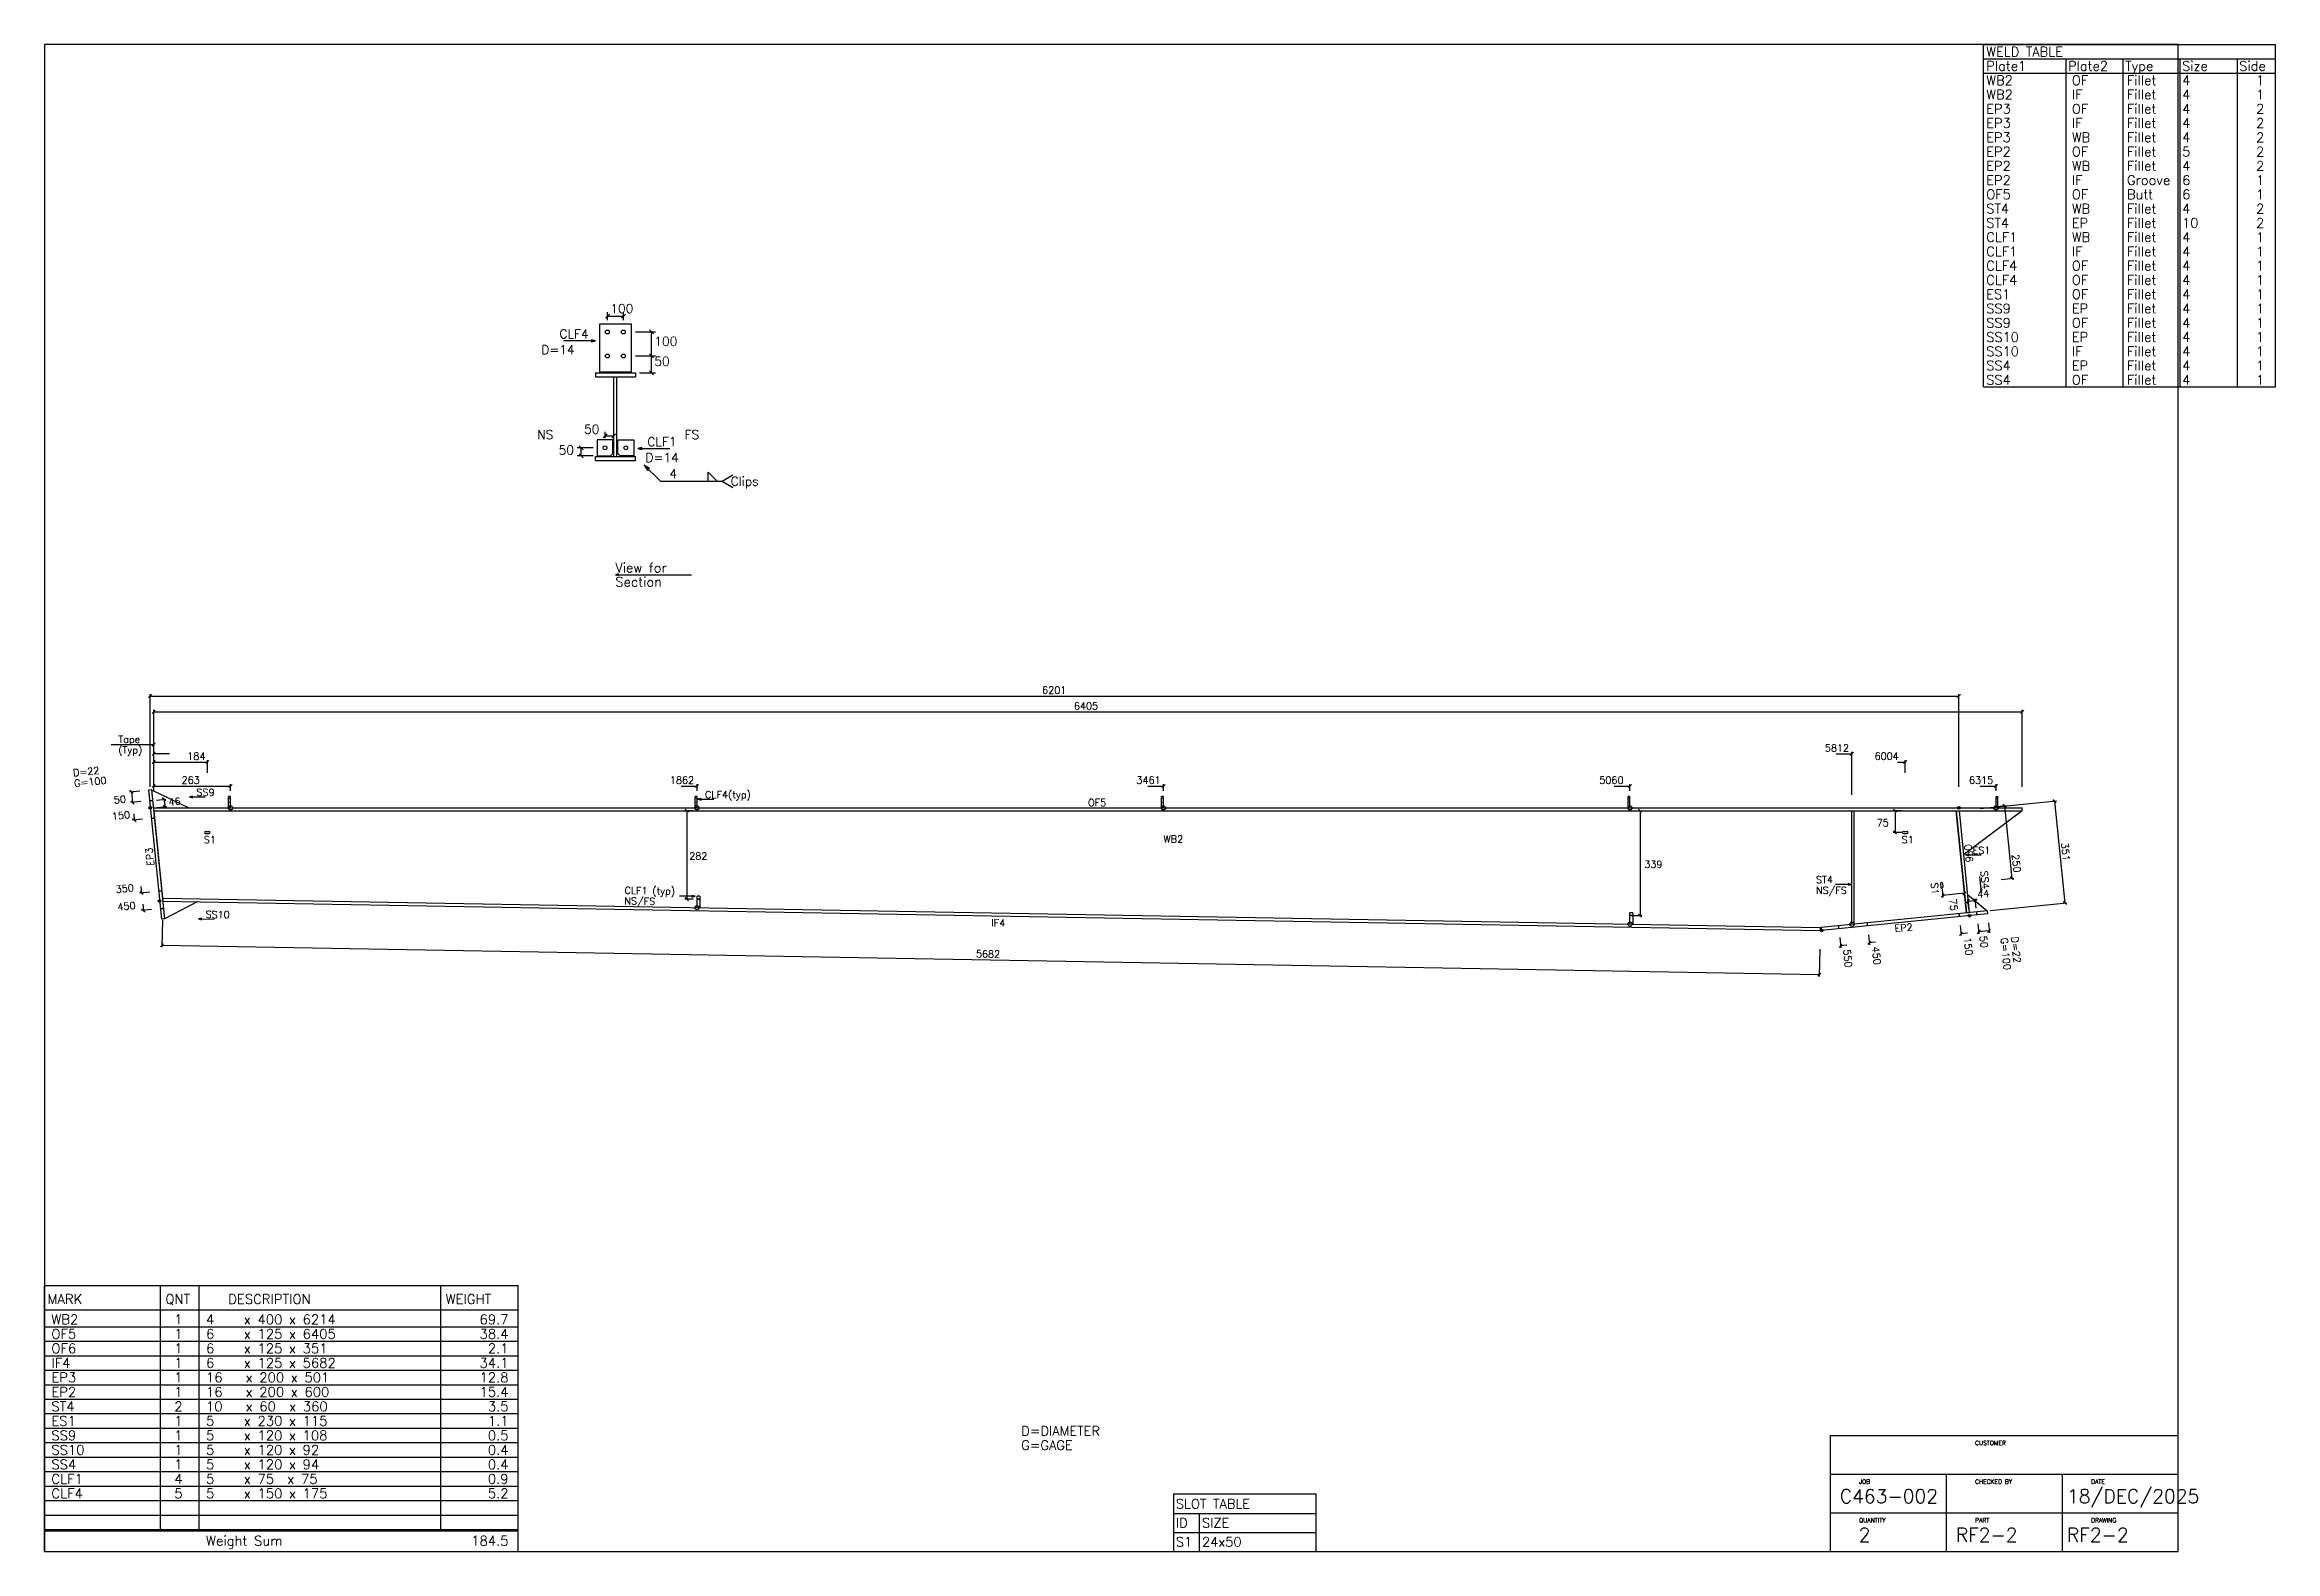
# Model space of a CAD drawing. Extents: x 0 to 879, y 0 to 594.
import ezdxf
from ezdxf.enums import TextEntityAlignment as Align

# ---------------------------------------------------------------- set-up
doc = ezdxf.new("R2010")
doc.units = 0
doc.linetypes.add('CONTIN', pattern=[0])
doc.linetypes.add('DASHED', pattern=[2.3812, 1.5875, -0.7937])
doc.layers.get('0').update_dxf_attribs({"linetype": 'CONTIN'})
for name, color, linetype in [('1', 7, 'CONTIN'), ('11', 7, 'CONTIN'), ('12', 2, 'CONTIN'), ('13', 2, 'CONTIN'), ('14', 7, 'CONTIN'), ('15', 6, 'CONTIN'), ('2', 7, 'CONTIN'), ('20', 7, 'CONTIN'), ('21', 7, 'CONTIN'), ('22', 7, 'CONTIN'), ('3', 1, 'CONTIN'), ('4', 1, 'CONTIN'), ('5', 7, 'CONTIN'), ('6', 4, 'CONTIN'), ('7', 3, 'DASHED'), ('9', 7, 'CONTIN')]:
    doc.layers.add(name, color=color, linetype=linetype)
doc.styles.add('SIMPLEX', font='SIMPLEX')

# ---------------------------------------------------------------- blocks, each defined once
blk = doc.blocks.new('SLOTTD')
at = {"layer": '6'}
for p, q in [((-25.4, 12.7), (25.4, 12.7)), ((-25.4, -12.7), (25.4, -12.7))]:
    blk.add_line(p, q, dxfattribs=at)
for centre, start, end in [((-25.4, 0), 90, 270), ((25.4, 0), 270, 90)]:
    blk.add_arc(centre, 12.7, start, end, dxfattribs=at)
blk = doc.blocks.new('ARROW')
at = {"layer": '2'}
blk.add_line((-0.635, -0.635), (0.635, 0.635), dxfattribs=at)
blk = doc.blocks.new('FLGHOL')
at = {"layer": '6'}
blk.add_solid([(-6.35, 0), (6.35, 0), (-6.35, 25.4), (6.35, 25.4)], dxfattribs=at)
blk = doc.blocks.new('GRTCLPB')
at = {"layer": '13'}
for p, q in [((-12.7, 0), (-12.7, 152.4)), ((-12.7, 152.4), (12.7, 152.4)), ((-12.7, 0), (12.7, 0)), ((12.7, 0), (12.7, 152.4))]:
    blk.add_line(p, q, dxfattribs=at)
at = {"layer": '6'}
for points in [[(-12.7, 119.38), (12.7, 119.38), (-12.7, 134.62), (12.7, 134.62)], [(-12.7, 68.58), (12.7, 68.58), (-12.7, 83.82), (12.7, 83.82)]]:
    blk.add_solid(points, dxfattribs=at)
blk = doc.blocks.new('ARROWP')
for p, q in [((0, 0), (-1.27, 0.317)), ((-1.27, 0.317), (-1.27, -0.317)), ((-1.27, -0.317), (0, 0))]:
    blk.add_line(p, q)
blk = doc.blocks.new('BRCCLP', base_point=(12.7, 0))
at = {"layer": '1'}
blk.add_solid([(-12.7, 68.58), (12.7, 68.58), (-12.7, 83.82), (12.7, 83.82)], dxfattribs=at)
at = {"layer": '2'}
for p in [(-12.7, 101.6), (12.7, 0)]:
    blk.add_line(p, (12.7, 101.6), dxfattribs=at)
blk = doc.blocks.new('CIRCLE')
at = {"layer": '1'}
blk.add_circle((0, 0), 10.2, dxfattribs=at)
blk = doc.blocks.new('ASMPIECE', base_point=(6416.68, 9533.003))
at = {"layer": '1'}
for p, q in [((6416.68, 9533.003), (6416.68, 9542.745)), ((6416.68, 9542.745), (12821.87, 9542.744)), ((6416.68, 9533.003), (6446.679, 9233.014)), ((6416.68, 9533.003), (12821.87, 9533.002)), ((12630.38, 9182.653), (12595.34, 9533.003)), ((12595.44, 9532.032), (12605.13, 9533.002)), ((12595.44, 9532.032), (12630.38, 9182.653)), ((12605.13, 9533.002), (12640.07, 9183.623)), ((12821.87, 9533.002), (12620.3, 9381.358)), ((12821.87, 9533.002), (12821.87, 9542.744)), ((6447.385, 9233.002), (6447.654, 9223.253)), ((6447.385, 9233.002), (12128.88, 9132.505)), ((6447.654, 9223.253), (12128.71, 9122.764)), ((8288.762, 9239.575), (8288.763, 9200.43)), ((11486.76, 9183.007), (11486.76, 9143.862)), ((12630.38, 9182.653), (12640.07, 9183.623)), ((12128.88, 9132.505), (12128.71, 9122.764))]:
    blk.add_line(p, q, dxfattribs=at)
at = {"layer": '12'}
for p, q in [((6409.557, 9604.229), (6398.785, 9603.152)), ((6398.785, 9603.152), (6443.029, 9160.709)), ((6409.557, 9604.229), (6453.801, 9161.786)), ((12701.58, 9189.773), (12132.86, 9132.901)), ((12702.66, 9179.002), (12133.94, 9122.129)), ((12701.58, 9189.773), (12702.66, 9179.002)), ((6453.801, 9161.786), (6443.029, 9160.709)), ((12132.86, 9132.901), (12133.94, 9122.129))]:
    blk.add_line(p, q, dxfattribs=at)
at = {"layer": '15'}
for centre in [(6680.02, 9542.745), (8279.02, 9542.745), (9878.021, 9542.744), (11477.02, 9542.744), (12731.92, 9542.744), (8279.02, 9200.603), (11477.02, 9144.034), (12237.814, 9143.722)]:
    blk.add_circle(centre, 7.275, dxfattribs=at)
at = {"layer": '2'}
for p, q in [((6404.826, 9615.237), (6404.826, 9932.472)), ((6404.826, 9925.977), (12604.16, 9925.976)), ((6416.68, 9615.237), (6416.68, 9878.344)), ((6416.68, 9871.848), (12821.87, 9871.847)), ((12604.16, 9615.237), (12604.16, 9932.471)), ((12821.87, 9615.237), (12821.87, 9878.343)), ((6416.68, 9605.495), (6416.68, 9734.361)), ((6470.808, 9727.866), (6416.68, 9727.866)), ((12183.69, 9727.865), (12237.81, 9727.865)), ((12237.81, 9587.131), (12237.81, 9734.36)), ((6416.68, 9662.911), (6416.68, 9706.214)), ((6416.68, 9699.718), (6600.599, 9699.718)), ((6600.599, 9662.911), (6600.599, 9706.214)), ((12394.36, 9699.718), (12420.34, 9699.718)), ((12420.34, 9662.911), (12420.34, 9706.214)), ((6368.623, 9600.137), (6334.153, 9596.689)), ((6372.243, 9563.942), (6337.772, 9560.495)), ((6340.616, 9597.336), (6344.235, 9561.142)), ((6416.68, 9601.204), (6416.68, 9623.938)), ((6416.68, 9617.443), (6680.02, 9617.443)), ((6426.103, 9569.329), (6458.418, 9572.561)), ((6451.955, 9571.914), (6455.458, 9546.623)), ((6680.02, 9601.204), (6680.02, 9623.938)), ((8224.891, 9617.443), (8279.02, 9617.443)), ((8279.02, 9601.204), (8279.02, 9623.938)), ((9823.892, 9617.442), (9878.021, 9617.442)), ((9878.021, 9601.204), (9878.021, 9623.938)), ((11422.89, 9617.442), (11477.02, 9617.442)), ((11477.02, 9601.204), (11477.02, 9623.938)), ((12677.27, 9540.215), (12939.07, 9566.396)), ((12677.79, 9617.442), (12731.92, 9617.442)), ((12731.92, 9601.204), (12731.92, 9623.938)), ((12932.6, 9565.749), (12967.54, 9216.371)), ((6378.275, 9503.619), (6343.805, 9500.172)), ((6348.113, 9522.362), (6350.268, 9500.818)), ((6429.606, 9544.038), (6461.922, 9547.27)), ((8266.028, 9533.003), (8237.882, 9533.003)), ((8244.377, 9533.003), (8244.377, 9229.832)), ((11490.01, 9533.003), (11518.16, 9533.003)), ((11511.66, 9533.003), (11511.66, 9173.264)), ((12407.35, 9533.003), (12379.21, 9533.003)), ((12385.7, 9533.003), (12385.7, 9458.002)), ((12724.61, 9545.929), (12767.7, 9550.238)), ((12761.23, 9549.592), (12786.11, 9300.832)), ((12407.35, 9458.002), (12379.21, 9458.002)), ((6403.216, 9254.21), (6368.746, 9250.763)), ((6373.054, 9272.953), (6375.209, 9251.409)), ((12546.88, 9263.854), (12549.68, 9235.847)), ((12621.51, 9271.317), (12624.31, 9243.311)), ((12749.48, 9297.17), (12792.57, 9301.479)), ((6409.248, 9193.887), (6374.778, 9190.439)), ((6379.086, 9212.63), (6381.241, 9191.086)), ((8266.028, 9229.832), (8237.882, 9229.832)), ((12623.67, 9249.773), (12549.04, 9242.311)), ((12638.78, 9196.55), (12635.55, 9228.865)), ((12636.19, 9222.402), (12661.51, 9224.934)), ((12664.09, 9199.081), (12660.86, 9231.396)), ((12712.2, 9190.837), (12974, 9217.018)), ((11490.01, 9173.264), (11518.16, 9173.264)), ((12294.41, 9107.713), (12297.86, 9073.242)), ((12609.16, 9139.188), (12612.6, 9104.717)), ((12633.5, 9113.334), (12611.96, 9111.18)), ((12669.48, 9145.221), (12672.93, 9110.75)), ((12708.48, 9120.832), (12672.28, 9117.213)), ((12705.67, 9148.84), (12709.12, 9114.369)), ((6444.974, 9071.717), (12126.03, 8971.228)), ((12127.56, 9057.82), (12125.91, 8964.733)), ((12195.9, 9097.862), (12199.35, 9063.392)), ((12220.25, 9072.009), (12198.7, 9069.854)), ((12318.75, 9081.859), (12297.21, 9079.705))]:
    blk.add_line(p, q, dxfattribs=at)
at = {"layer": '3'}
for p, q in [((6416.68, 9607.699), (6416.68, 9824.214)), ((6416.68, 9759.26), (6271.182, 9759.26)), ((6538.844, 9579.98), (6592.973, 9579.98)), ((8282.268, 9571.976), (8336.396, 9571.976)), ((12626.79, 9381.358), (12680.92, 9381.358)), ((12235.64, 9280.489), (12181.51, 9280.485)), ((12681.87, 9253.048), (12676.49, 9306.908)), ((8272.697, 9239.56), (8218.577, 9240.517)), ((6446.506, 9158.309), (6444.859, 9065.223)), ((6569.8, 9161.748), (6623.92, 9160.791))]:
    blk.add_line(p, q, dxfattribs=at)
at = {"layer": '9'}
for p, q in [((6409.557, 9604.229), (6536.679, 9542.745)), ((12237.81, 9143.722), (12237.83, 9533.003)), ((12237.83, 9533.003), (12244.32, 9533.003)), ((12244.32, 9533.003), (12244.31, 9143.722)), ((6567.635, 9221.131), (6453.801, 9161.786)), ((12633.83, 9246.068), (12701.58, 9189.773))]:
    blk.add_line(p, q, dxfattribs=at)
at = {"layer": '1', "yscale": 0.256, "zscale": 0.256}
for p, xscale in [((6676.771, 9542.745), -0.256), ((8275.771, 9542.745), -0.256), ((9874.772, 9542.744), -0.256), ((11473.77, 9542.744), -0.256), ((12735.17, 9542.744), 0.256)]:
    blk.add_blockref('GRTCLPB', p, dxfattribs=dict(at, xscale=xscale))
at = {"layer": '15', "xscale": 0.426, "yscale": 0.426, "zscale": 0.426}
for p in [(6404.826, 9542.745), (12604.16, 9542.744), (6436.755, 9223.446), (12641.15, 9172.851), (12133.94, 9122.129)]:
    blk.add_blockref('CIRCLE', p, dxfattribs=at)
at = {"layer": '2', "xscale": 8.524, "yscale": 8.524, "zscale": 8.524}
for p, rotation in [((6404.826, 9925.977), 180), ((6416.68, 9871.848), 180), ((6416.68, 9727.866), 180), ((6416.68, 9699.718), 180), ((6340.616, 9597.336), 95.711), ((6344.235, 9561.142), -84.289), ((6416.68, 9617.443), 180), ((6451.955, 9571.914), 95.711), ((12932.6, 9565.749), 95.711), ((6350.268, 9500.818), -84.289), ((6455.458, 9546.623), -84.289), ((8244.377, 9533.003), 90), ((11511.66, 9533.003), 90), ((12385.7, 9533.003), 90), ((12761.23, 9549.592), 95.711), ((12385.7, 9458.002), -90), ((6375.209, 9251.409), -84.289), ((12623.67, 9249.773), 5.711), ((12786.11, 9300.832), -84.289), ((6381.241, 9191.086), -84.289), ((8244.377, 9229.832), -90), ((11511.66, 9173.264), -90), ((12549.04, 9242.311), -174.289), ((12636.19, 9222.402), 365.711), ((12661.51, 9224.934), 185.711), ((12967.54, 9216.371), -84.289), ((12611.96, 9111.18), -174.289), ((12672.28, 9117.213), -174.289), ((12708.48, 9120.832), 5.711), ((12198.7, 9069.854), -174.289), ((12297.21, 9079.705), -174.289), ((12126.03, 8971.228), -1.013)]:
    blk.add_blockref('ARROW', p, dxfattribs=dict(at, rotation=rotation))
for p in [(12604.16, 9925.976), (12821.87, 9871.847), (12237.81, 9727.865), (6600.599, 9699.718), (12420.34, 9699.718), (6680.02, 9617.443), (8279.02, 9617.443), (9878.021, 9617.442), (11477.02, 9617.442), (12731.92, 9617.442)]:
    blk.add_blockref('ARROW', p, dxfattribs=at)
at = {"layer": '3', "xscale": 8.524, "yscale": 8.524, "zscale": 8.524}
blk.add_blockref('ARROW', (6416.68, 9759.26), dxfattribs=at)
for name, p, rotation in [('ARROWP', (6538.844, 9579.98), 180), ('ARROWP', (8282.268, 9571.976), 180), ('ARROWP', (12626.79, 9381.358), 180), ('ARROWP', (12235.64, 9280.489), 0.004), ('ARROWP', (12681.87, 9253.048), -84.289), ('ARROWP', (8272.697, 9239.56), -1.013), ('ARROWP', (6569.8, 9161.748), 178.987), ('ARROW', (6444.974, 9071.717), 178.987)]:
    blk.add_blockref(name, p, dxfattribs=dict(at, rotation=rotation))
at = {"layer": '6'}
for name, p, xscale, yscale, zscale, rotation in [('FLGHOL', (6402.404, 9566.959), 0.384, 0.426, 0.426, -84.289), ('FLGHOL', (6408.437, 9506.635), 0.384, 0.426, 0.426, -84.289), ('FLGHOL', (6433.378, 9257.227), 0.384, 0.426, 0.426, -84.289), ('SLOTTD', (12545.59, 9276.78), 0.256, 0.256, 0.256, -84.289), ('FLGHOL', (6439.41, 9196.903), 0.384, 0.426, 0.426, -84.289), ('FLGHOL', (12605.06, 9180.122), 0.384, 0.426, 0.426, -174.289), ('FLGHOL', (12665.39, 9186.154), 0.384, 0.426, 0.426, -174.289), ('FLGHOL', (12191.81, 9138.796), 0.384, 0.426, 0.426, -174.289), ('FLGHOL', (12290.32, 9148.646), 0.384, 0.426, 0.426, -174.289)]:
    blk.add_blockref(name, p, dxfattribs=dict(at, xscale=xscale, yscale=yscale, zscale=zscale, rotation=rotation))
at = {"layer": '6', "xscale": 0.256, "yscale": 0.256, "zscale": 0.256}
for p in [(6600.599, 9458.002), (12420.34, 9458.002)]:
    blk.add_blockref('SLOTTD', p, dxfattribs=at)
at = {"layer": '7', "xscale": -0.384, "yscale": 0.384, "zscale": 0.384}
for p in [(8279.02, 9200.603), (11477.02, 9144.034)]:
    blk.add_blockref('BRCCLP', p, dxfattribs=at)
at = {"layer": '11', "style": 'SIMPLEX'}
for s, p in [('6201', (9462.057, 9934.06)), ('6405', (9570.776, 9879.93)), ('184', (6531.892, 9707.801)), ('5812', (12144.86, 9735.948)), ('6004', (12315.26, 9707.801)), ('263', (6511.975, 9625.526)), ('1862', (8186.062, 9625.526)), ('3461', (9785.063, 9625.525)), ('5060', (11371.94, 9625.525)), ('6315', (12638.96, 9625.525)), ('75', (12322.62, 9479.336)), ('282', (8252.461, 9365.251)), ('339', (11526.24, 9336.967))]:
    blk.add_text(s, height=24.25, dxfattribs=at).set_placement(p)
for s, rotation, p in [('50', 5.711, (6281.27, 9556.876)), ('46', 5.711, (6468.801, 9549.971)), ('150', 5.711, (6274.634, 9501.378)), ('351', -84.289, (12955.1, 9422.025)), ('250', -84.289, (12786.11, 9382.067)), ('350', 5.711, (6287.51, 9250.763)), ('44', 5.711, (12668.75, 9233.781)), ('450', 5.711, (6293.542, 9190.439)), ('75', -84.289, (12571.72, 9229.927)), ('50', -84.289, (12675.74, 9102.907)), ('5682', -1.013, (9234.852, 9030.452)), ('550', -84.289, (12208.2, 9056.152)), ('450', -84.289, (12306.71, 9066.003)), ('150', -84.289, (12621.45, 9097.478))]:
    blk.add_text(s, height=24.25, rotation=rotation, dxfattribs=at).set_placement(p)
at = {"layer": '21', "style": 'SIMPLEX'}
for s, rotation, p in [('D=22', 5.711, (6141.635, 9650.55)), ('G=100', 5.711, (6145.255, 9614.355)), ('G=100', -84.289, (12747.47, 9096.445)), ('D=22', -84.289, (12783.66, 9100.064))]:
    blk.add_text(s, height=24.25, rotation=rotation, dxfattribs=at).set_placement(p)
at = {"layer": '3', "style": 'SIMPLEX'}
for s, p in [('Tape', (6295.432, 9765.322)), ('(Typ)', (6295.432, 9728.948)), ('SS9', (6563.094, 9584.021)), ('CLF4(typ)', (8306.517, 9576.017)), ('OF5', (9619.275, 9548.807)), ('S1', (6588.475, 9421.628)), ('WB2', (9878.02, 9423.879)), ('S1', (12408.22, 9421.628)), ('ES1', (12651.04, 9385.399))]:
    blk.add_text(s, height=24.25, dxfattribs=at).set_placement(p)
for s, rotation, p in [('OF6', -84.289, (12622.82, 9417.021)), ('EP3', 95.71, (6418.495, 9345.134)), ('CLF1 (typ)', -1.013, (8030.311, 9247.889)), ('ST4', 0.004, (12114.39, 9284.523)), ('NS/FS', 0.004, (12114.39, 9248.148)), ('S1', -84.289, (12508.19, 9285.226)), ('SS4', -84.289, (12678.65, 9325.838)), ('SS10', -1.013, (6594.118, 9165.36)), ('NS/FS', -1.013, (8029.667, 9211.52)), ('IF4', -1.013, (9287.538, 9136.64)), ('EP2', 5.71, (12385.12, 9116.784))]:
    blk.add_text(s, height=24.25, rotation=rotation, dxfattribs=at).set_placement(p)
blk = doc.blocks.new('ASMPLATE')
at = {"layer": '14'}
for p, q in [((0, 0), (0, 104.775)), ((0, 104.775), (186.69, 104.775)), ((45.72, 8.096), (45.72, 104.775)), ((60.96, 8.096), (60.96, 104.775)), ((156.21, 8.096), (156.21, 104.775)), ((156.21, 8.096), (156.21, 104.775)), ((186.69, 8.096), (186.69, 104.775)), ((186.69, 0), (186.69, 104.775)), ((0, 95.25), (186.69, 95.25)), ((0, 88.583), (186.69, 88.583)), ((0, 82.868), (186.69, 82.868)), ((0, 77.153), (186.69, 77.153)), ((0, 71.438), (186.69, 71.438)), ((0, 65.723), (186.69, 65.723)), ((0, 60.008), (186.69, 60.008)), ((0, 54.293), (186.69, 54.293)), ((0, 48.578), (186.69, 48.578)), ((0, 42.863), (186.69, 42.863)), ((0, 37.148), (186.69, 37.148)), ((0, 31.433), (186.69, 31.433)), ((0, 25.718), (186.69, 25.718)), ((0, 20.003), (186.69, 20.003)), ((0, 14.288), (186.69, 14.288)), ((0, 8.573), (186.69, 8.573)), ((0, 8.096), (186.69, 8.096)), ((0, 0), (186.69, 0))]:
    blk.add_line(p, q, dxfattribs=at)
at = {"layer": '14', "style": 'SIMPLEX'}
for s, p in [('MARK', (1.143, 97.536)), ('QNT', (47.625, 97.536)), ('DESCRIPTION', (72.39, 97.536)), ('WEIGHT', (158.115, 97.536)), ('WB2', (2.667, 89.535)), ('  1', (45.91, 89.535)), ('4    x 400 x 6214', (63.627, 89.535)), ('OF5', (2.667, 83.82)), ('OF6', (2.667, 78.105)), ('  1', (45.91, 83.82)), ('  1', (45.91, 78.105)), ('6    x 125 x 6405', (63.627, 83.82)), ('6    x 125 x 351', (63.627, 78.105)), ('IF4', (2.667, 72.39)), ('EP3', (2.667, 66.675)), ('  1', (45.91, 72.39)), ('  1', (45.91, 66.675)), ('6    x 125 x 5682', (63.627, 72.39)), ('16   x 200 x 501', (63.627, 66.675)), ('EP2', (2.667, 60.96)), ('  1', (45.91, 60.96)), ('16   x 200 x 600', (63.627, 60.96)), ('ST4', (2.667, 55.245)), ('ES1', (2.667, 49.53)), ('  2', (45.91, 55.245)), ('  1', (45.91, 49.53)), ('5    x 230 x 115', (63.627, 49.53)), ('10   x 60  x 360', (63.627, 55.245)), ('SS9', (2.667, 43.815)), ('  1', (45.91, 43.815)), ('5    x 120 x 108', (63.627, 43.815)), ('SS10', (2.667, 38.1)), ('SS4', (2.667, 32.385)), ('  1', (45.91, 38.1)), ('  1', (45.91, 32.385)), ('5    x 120 x 92', (63.627, 38.1)), ('5    x 120 x 94', (63.627, 32.385)), ('CLF1', (2.667, 26.67)), ('  4', (45.91, 26.67)), ('5    x 75  x 75', (63.627, 26.67)), ('CLF4', (2.667, 20.955)), ('  5', (45.91, 20.955)), ('5    x 150 x 175', (63.627, 20.955)), ('Weight Sum', (63.627, 2.286))]:
    blk.add_text(s, height=3.81, dxfattribs=at).set_placement(p)
for s, p in [('   69.7', (182.88, 89.535)), ('   38.4', (182.88, 83.82)), ('    2.1', (182.88, 78.105)), ('   34.1', (182.88, 72.39)), ('   12.8', (182.88, 66.675)), ('   15.4', (182.88, 60.96)), ('    3.5', (182.88, 55.245)), ('    1.1', (182.88, 49.53)), ('    0.5', (182.88, 43.815)), ('    0.4', (182.88, 38.1)), ('    0.4', (182.88, 32.385)), ('    0.9', (182.88, 26.67)), ('    5.2', (182.88, 20.955)), ('  184.5', (182.88, 2.286))]:
    blk.add_text(s, height=3.81, dxfattribs=at).set_placement(p, align=Align.RIGHT)
blk = doc.blocks.new('ASMTITLE')
for p, q in [((0, 30.48), (91.44, 30.48)), ((0, 30.48), (0, 0)), ((91.44, 0), (91.44, 30.48)), ((0, 20.32), (91.44, 20.32)), ((30.48, 20.32), (30.48, 0)), ((60.96, 20.32), (60.96, 0)), ((0, 10.16), (91.44, 10.16)), ((0, 0), (91.44, 0))]:
    blk.add_line(p, q)
at = {"style": 'SIMPLEX'}
for s, height, p in [('CUSTOMER', 1.143, (38.1, 27.94)), ('JOB', 1.143, (7.62, 17.78)), ('CHECKED BY', 1.143, (38.1, 17.78)), ('DATE', 1.143, (68.58, 17.78)), ('C463-002', 3.607, (2.54, 12.7)), ('18/DEC/2025', 3.607, (62.23, 12.7)), ('QUANTITY', 1.143, (7.62, 7.62)), ('  2', 3.607, (2.54, 2.54)), ('RF2-2', 3.607, (33.02, 2.54)), ('PART', 1.143, (38.1, 7.62)), ('RF2-2', 3.607, (62.23, 2.54)), ('DRAWING', 1.143, (68.58, 7.62))]:
    blk.add_text(s, height=height, dxfattribs=at).set_placement(p)
blk = doc.blocks.new('ASMSECTN')
at = {"layer": '1'}
for p, q in [((-6.35, 27.94), (6.35, 27.94)), ((-6.35, 27.94), (-6.35, 26.67)), ((-6.35, 26.67), (6.35, 26.67)), ((-0.508, 1.27), (-0.508, 26.67)), ((0.508, 1.27), (0.508, 26.67)), ((6.35, 27.94), (6.35, 26.67)), ((-6.35, 0), (-6.35, 1.27)), ((-6.35, 1.27), (6.35, 1.27)), ((-6.35, 0), (6.35, 0)), ((6.35, 0), (6.35, 1.27))]:
    blk.add_line(p, q, dxfattribs=at)
at = {"layer": '13'}
for p, q in [((5.08, 43.434), (-5.08, 43.434)), ((-5.08, 43.434), (-5.08, 28.194)), ((5.08, 28.194), (5.08, 43.434)), ((-5.08, 28.194), (5.08, 28.194)), ((-0.762, 6.604), (-5.842, 6.604)), ((-5.842, 6.604), (-5.842, 1.524)), ((-5.842, 1.524), (-1.524, 1.524)), ((-0.762, 2.286), (-1.524, 1.524)), ((-0.762, 2.286), (-0.762, 6.604)), ((0.762, 6.604), (5.842, 6.604)), ((0.762, 2.286), (0.762, 6.604)), ((0.762, 2.286), (1.524, 1.524)), ((5.842, 1.524), (1.524, 1.524)), ((5.842, 6.604), (5.842, 1.524))]:
    blk.add_line(p, q, dxfattribs=at)
at = {"layer": '3'}
for p, q in [((-2.54, 44.704), (-2.54, 47.244)), ((-2.54, 45.974), (2.54, 45.974)), ((2.54, 44.704), (2.54, 47.244)), ((-6.35, 38.1), (-16.51, 38.1)), ((6.35, 40.894), (12.7, 40.894)), ((11.43, 27.94), (11.43, 40.894)), ((6.35, 33.274), (12.7, 33.274)), ((7.62, 27.94), (12.7, 27.94)), ((-3.302, 7.112), (-3.302, 9.144)), ((-3.302, 7.874), (-0.508, 7.874)), ((-0.508, 7.874), (-0.508, 9.144)), ((-7.112, 4.064), (-12.192, 4.064)), ((-7.112, 1.524), (-12.192, 1.524)), ((-10.922, 1.524), (-10.922, 4.064)), ((7.112, 3.81), (17.272, 3.81))]:
    blk.add_line(p, q, dxfattribs=at)
at = {"layer": '4'}
for p, q in [((9.195, -1.422), (14.315, -6.543)), ((14.315, -6.543), (33.091, -6.543)), ((29.535, -3.698), (32.38, -6.543)), ((29.535, -6.543), (29.535, -3.698)), ((33.091, -6.543), (33.945, -6.543)), ((33.945, -6.543), (37.358, -4.552)), ((33.945, -6.543), (37.358, -8.534))]:
    blk.add_line(p, q, dxfattribs=at)
at = {"layer": '1'}
for p, rotation in [((-2.54, 45.974), 180), ((11.43, 40.894), 90), ((11.43, 33.274), 270), ((11.43, 33.274), 90), ((11.43, 27.94), 270), ((-0.508, 7.874), 180), ((-10.922, 4.064), 270), ((-10.922, 1.524), 90)]:
    blk.add_blockref('ARROW', p, dxfattribs=dict(at, rotation=rotation))
for p in [(2.54, 45.974), (-3.302, 7.874)]:
    blk.add_blockref('ARROW', p, dxfattribs=at)
at = {"layer": '1', "xscale": 0.06, "yscale": 0.06, "zscale": 0.06}
for p in [(-2.54, 40.894), (2.54, 40.894), (-2.54, 33.274), (2.54, 33.274), (-3.302, 4.064), (3.302, 4.064)]:
    blk.add_blockref('CIRCLE', p, dxfattribs=at)
at = {"layer": '3'}
blk.add_blockref('ARROWP', (-6.35, 38.1), dxfattribs=at)
at = {"layer": '3', "rotation": 180}
blk.add_blockref('ARROWP', (7.112, 3.81), dxfattribs=at)
at = {"layer": '4', "xscale": 1.5, "yscale": 1.5, "zscale": 1.5, "rotation": 135}
blk.add_blockref('ARROWP', (9.195, -1.422), dxfattribs=at)
at = {"layer": '1', "style": 'SIMPLEX'}
for s, p in [('CLF4', (-17.78, 38.862)), ('CLF1', (10.16, 4.572))]:
    blk.add_text(s, height=2.845, dxfattribs=at).set_placement(p)
at = {"layer": '21', "style": 'SIMPLEX'}
for p in [(-23.571, 33.833), (9.55, -0.457)]:
    blk.add_text('D=14', height=2.845, dxfattribs=at).set_placement(p)
at = {"layer": '3', "style": 'SIMPLEX'}
for s, p in [('100', (-1.592, 46.922)), ('100', (12.378, 36.508)), ('50', (12.378, 30.158)), ('NS', (-24.841, 6.858)), ('50', (-9.94, 8.568)), ('FS', (21.996, 6.858)), ('50', (-18.068, 1.964))]:
    blk.add_text(s, height=2.845, dxfattribs=at).set_placement(p)
at = {"layer": '4', "style": 'SIMPLEX'}
blk.add_text('Clips', height=2.845, dxfattribs=at).set_placement((36.647, -7.965))
at = {"layer": '5', "style": 'SIMPLEX'}
blk.add_text('4', height=2.845, dxfattribs=at).set_placement((17.16, -5.595))
blk = doc.blocks.new('ASMBOLT')
at = {"layer": '21', "style": 'SIMPLEX'}
for s, p in [('D=DIAMETER', (0, 5.715)), ('G=GAGE', (0, 0))]:
    blk.add_text(s, height=3.81, dxfattribs=at).set_placement(p)
blk = doc.blocks.new('ASMVIEW')
at = {"layer": '21'}
blk.add_line((0, 0), (30.48, 0), dxfattribs=at)
at = {"layer": '21', "rotation": 180}
blk.add_blockref('ARROWP', (0, 0), dxfattribs=at)
at = {"layer": '21', "style": 'SIMPLEX'}
for s, p in [('View for', (0, 0.953)), ('Section', (0, -4.762))]:
    blk.add_text(s, height=3.81, dxfattribs=at).set_placement(p)
blk = doc.blocks.new('ASMSLOT')
for p, q in [((57.15, 22.86), (0, 22.86)), ((0, 22.86), (0, 0)), ((57.15, 0), (57.15, 22.86)), ((0, 15.24), (57.15, 15.24)), ((10.478, 0), (10.478, 15.24)), ((57.15, 0), (57.15, 15.24)), ((0, 7.62), (57.15, 7.62)), ((0, 0), (57.15, 0))]:
    blk.add_line(p, q)
at = {"style": 'SIMPLEX'}
for s, p in [('SLOT TABLE', (0.953, 17.145)), ('ID', (0.953, 9.525)), ('SIZE', (11.43, 9.525)), ('S1', (0.953, 1.905)), ('24x50', (11.43, 1.905))]:
    blk.add_text(s, height=3.81, dxfattribs=at).set_placement(p)
blk = doc.blocks.new('ASM_WELD', base_point=(0, 137.16))
at = {"layer": '20'}
for p, q in [((0, 137.16), (116.967, 137.16)), ((0, 0), (0, 137.16)), ((116.967, 0), (116.967, 137.16)), ((0, 131.445), (116.967, 131.445)), ((0, 125.73), (116.967, 125.73)), ((33.147, 0), (33.147, 131.445)), ((56.007, 0), (56.007, 131.445)), ((78.867, 0), (78.867, 131.445)), ((101.727, 0), (101.727, 131.445)), ((0, 0), (116.967, 0))]:
    blk.add_line(p, q, dxfattribs=at)
at = {"layer": '14', "style": 'SIMPLEX'}
for s, p in [('WELD TABLE', (1.143, 132.398)), ('Plate1', (1.143, 126.683)), ('Plate2', (33.909, 126.683)), ('Type', (56.769, 126.683)), ('Size', (79.629, 126.683)), ('Side', (102.489, 126.683)), ('WB2', (1.143, 120.968)), ('WB2', (1.143, 115.253)), ('OF', (35.433, 120.968)), ('IF', (35.433, 115.253)), ('Fillet', (57.531, 120.968)), ('Fillet', (57.531, 115.253)), ('4', (79.629, 120.968)), ('4', (79.629, 115.253)), ('  1', (104.013, 120.968)), ('  1', (104.013, 115.253)), ('EP3', (1.143, 109.538)), ('EP3', (1.143, 103.823)), ('OF', (35.433, 109.538)), ('IF', (35.433, 103.823)), ('Fillet', (57.531, 109.538)), ('Fillet', (57.531, 103.823)), ('4', (79.629, 109.538)), ('4', (79.629, 103.823)), ('  2', (104.013, 109.538)), ('  2', (104.013, 103.823)), ('EP3', (1.143, 98.108)), ('WB', (35.433, 98.108)), ('Fillet', (57.531, 98.108)), ('4', (79.629, 98.108)), ('  2', (104.013, 98.108)), ('EP2', (1.143, 92.393)), ('EP2', (1.143, 86.678)), ('WB', (35.433, 86.678)), ('OF', (35.433, 92.393)), ('Fillet', (57.531, 92.393)), ('Fillet', (57.531, 86.678)), ('5', (79.629, 92.393)), ('4', (79.629, 86.678)), ('  2', (104.013, 92.393)), ('  2', (104.013, 86.678)), ('EP2', (1.143, 80.963)), ('IF', (35.433, 80.963)), ('Groove', (57.531, 80.963)), ('6', (79.629, 80.963)), ('  1', (104.013, 80.963)), ('OF5', (1.143, 75.248)), ('ST4', (1.143, 69.533)), ('WB', (35.433, 69.533)), ('OF', (35.433, 75.248)), ('Butt', (57.531, 75.248)), ('Fillet', (57.531, 69.533)), ('4', (79.629, 69.533)), ('6', (79.629, 75.248)), ('  2', (104.013, 69.533)), ('  1', (104.013, 75.248)), ('ST4', (1.143, 63.818)), ('EP', (35.433, 63.818)), ('Fillet', (57.531, 63.818)), ('10', (79.629, 63.818)), ('  2', (104.013, 63.818)), ('CLF1', (1.143, 58.103)), ('CLF1', (1.143, 52.388)), ('WB', (35.433, 58.103)), ('IF', (35.433, 52.388)), ('Fillet', (57.531, 58.103)), ('Fillet', (57.531, 52.388)), ('4', (79.629, 58.103)), ('4', (79.629, 52.388)), ('  1', (104.013, 58.103)), ('  1', (104.013, 52.388)), ('CLF4', (1.143, 46.673)), ('CLF4', (1.143, 40.958)), ('OF', (35.433, 46.673)), ('OF', (35.433, 40.958)), ('Fillet', (57.531, 46.673)), ('Fillet', (57.531, 40.958)), ('4', (79.629, 46.673)), ('4', (79.629, 40.958)), ('  1', (104.013, 46.673)), ('  1', (104.013, 40.958)), ('ES1', (1.143, 35.243)), ('OF', (35.433, 35.243)), ('Fillet', (57.531, 35.243)), ('4', (79.629, 35.243)), ('  1', (104.013, 35.243)), ('SS9', (1.143, 29.528)), ('SS9', (1.143, 23.813)), ('OF', (35.433, 23.813)), ('EP', (35.433, 29.528)), ('Fillet', (57.531, 29.528)), ('Fillet', (57.531, 23.813)), ('4', (79.629, 29.528)), ('4', (79.629, 23.813)), ('  1', (104.013, 29.528)), ('  1', (104.013, 23.813)), ('SS10', (1.143, 18.098)), ('EP', (35.433, 18.098)), ('Fillet', (57.531, 18.098)), ('4', (79.629, 18.098)), ('  1', (104.013, 18.098)), ('SS10', (1.143, 12.383)), ('SS4', (1.143, 6.668)), ('IF', (35.433, 12.383)), ('EP', (35.433, 6.668)), ('Fillet', (57.531, 12.383)), ('Fillet', (57.531, 6.668)), ('4', (79.629, 12.383)), ('4', (79.629, 6.668)), ('  1', (104.013, 12.383)), ('  1', (104.013, 6.668)), ('SS4', (1.143, 0.953)), ('OF', (35.433, 0.953)), ('Fillet', (57.531, 0.953)), ('4', (79.629, 0.953)), ('  1', (104.013, 0.953))]:
    blk.add_text(s, height=3.81, dxfattribs=at).set_placement(p)

msp = doc.modelspace()

# ---------------------------------------------------------------- linework, layer by layer
at = {"layer": '22'}
for p, q in [((841, 594), (0, 594)), ((0, 594), (0, 0)), ((841, 0), (841, 594)), ((0, 0), (841, 0))]:
    msp.add_line(p, q, dxfattribs=at)

# ---------------------------------------------------------------- block references
for name, p, xscale, yscale, zscale in [('ASM_WELD', (764.269, 594), 0.984, 0.984, 0.984), ('ASMSECTN', (225, 430), 1.24, 1.24, 1.24), ('ASMVIEW', (225, 385), 0.984, 0.984, 0.984), ('ASMPIECE', (43, 292), 0.115, 0.115, 0.115), ('ASMBOLT', (385, 40), 0.984, 0.984, 0.984), ('ASMTITLE', (703.84, 0), 1.5, 1.5, 1.5), ('ASMSLOT', (445, 0), 0.984, 0.984, 0.984)]:
    msp.add_blockref(name, p, dxfattribs=dict(xscale=xscale, yscale=yscale, zscale=zscale))
msp.add_blockref('ASMPLATE', (0, 0))

doc.saveas('drawing.dxf')
